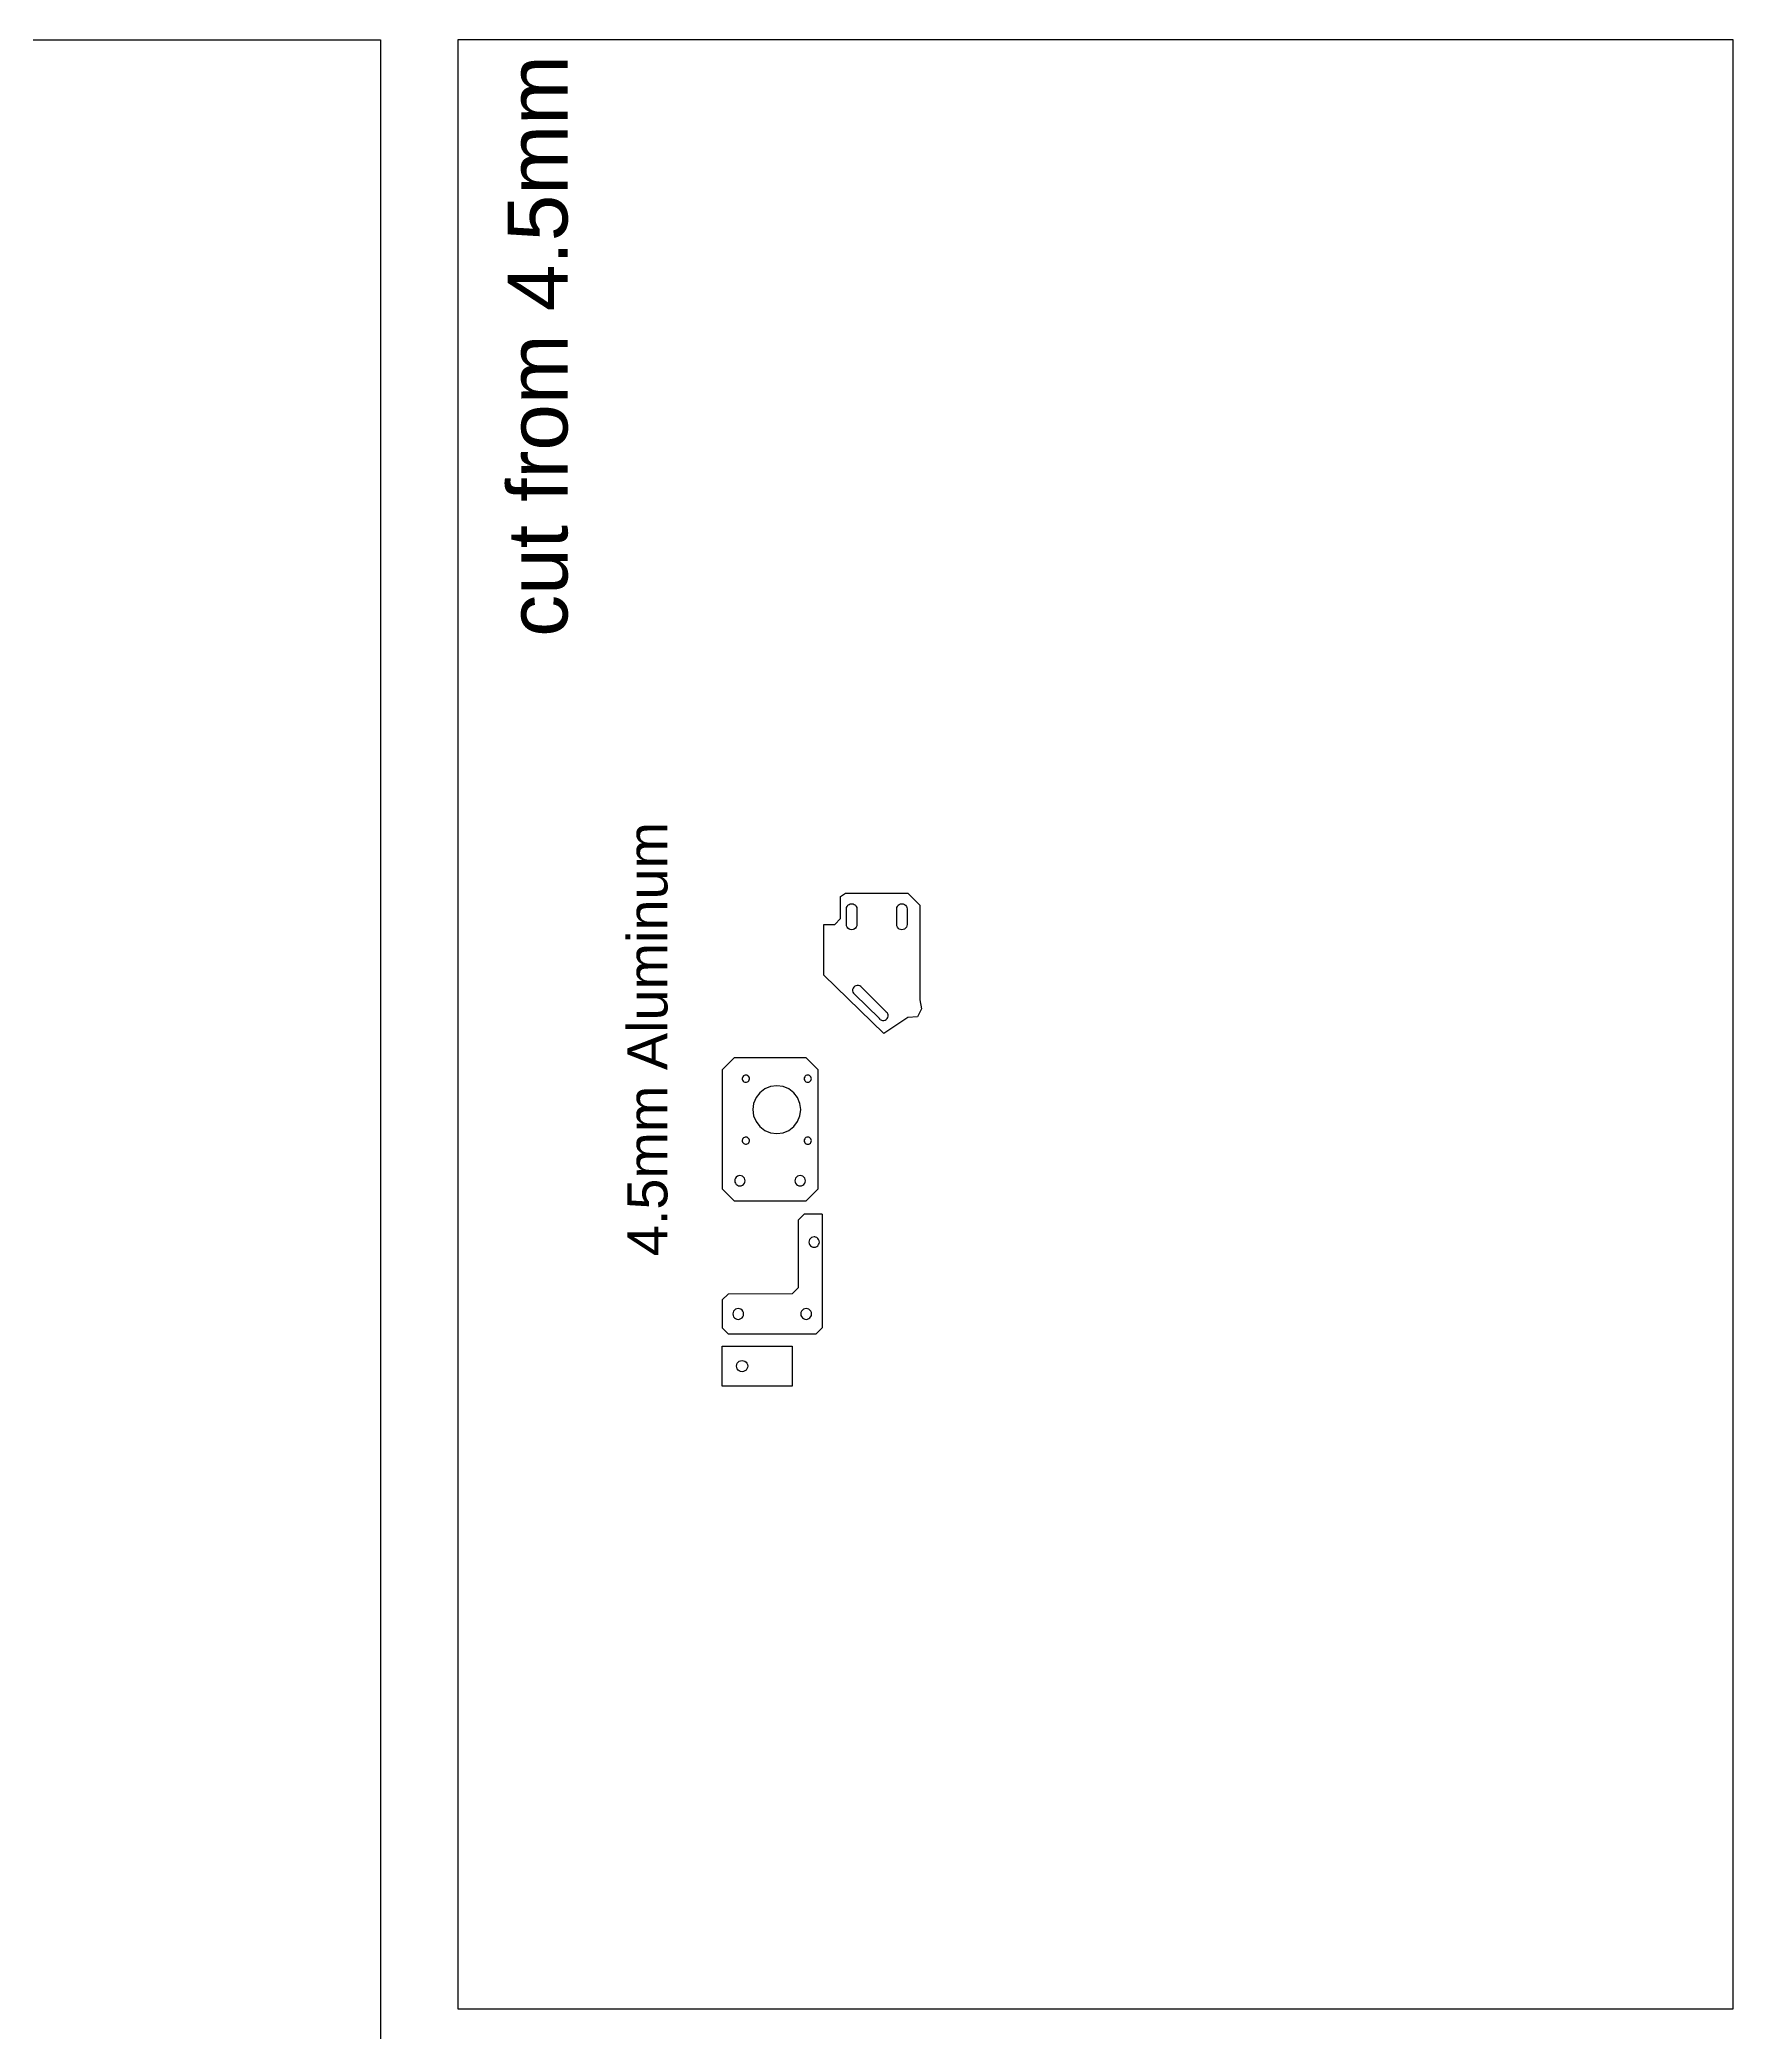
# Model space of a CAD drawing. Extents: x -1267 to 2080, y -21 to 4009.
# Drawn here: x 426 to 1273, y 3012 to 4009 of the extents above; entities that cross this region are included whole.
import ezdxf

# ---------------------------------------------------------------- set-up
doc = ezdxf.new("R2010")
doc.units = 0
doc.layers.get('0').update_dxf_attribs({"true_color": 0xffffff})
doc.layers.add('Layer0', color=7, linetype='Continuous', true_color=0xffffff)
doc.styles.add('textstyle11', font='')
doc.styles.add('textstyle55', font='')
doc.styles.get('textstyle11').set_extended_font_data('Arial')
doc.styles.get('textstyle55').set_extended_font_data('Arial')

msp = doc.modelspace()

# ---------------------------------------------------------------- linework, layer by layer
at = {"layer": 'Layer0'}
for p, q in [((-1059.02, 4008.75, -25.52), (596.48, 4008.75, -25.52)), ((596.48, 4008.75, -25.52), (596.48, 2191.59, -25.52)), ((1273.38, 4008.75, -25.52), (635.08, 4008.75, -25.52)), ((635.08, 4008.75, -25.52), (635.08, 3023.35, -25.52)), ((1273.38, 3023.35, -25.52), (1273.38, 4008.75, -25.52)), ((826.61, 3580.05), (829.13, 3581.7)), ((826.61, 3568.95), (826.61, 3580.05)), ((829.13, 3581.7), (860.34, 3581.7)), ((866.34, 3575.7), (860.34, 3581.7)), ((829.61, 3573.78), (829.7, 3574.45)), ((829.61, 3565.98), (829.61, 3573.78)), ((829.7, 3574.45), (829.96, 3575.08)), ((829.96, 3575.08), (830.37, 3575.62)), ((830.37, 3575.62), (830.91, 3576.03)), ((830.91, 3576.03), (831.53, 3576.29)), ((831.53, 3576.29), (832.21, 3576.38)), ((832.21, 3576.38), (832.88, 3576.29)), ((832.88, 3576.29), (833.51, 3576.03)), ((833.51, 3576.03), (834.05, 3575.62)), ((834.05, 3575.62), (834.46, 3575.08)), ((834.46, 3575.08), (834.72, 3574.45)), ((834.72, 3574.45), (834.81, 3573.78)), ((834.81, 3573.78), (834.81, 3565.98)), ((854.74, 3573.78), (854.83, 3574.45)), ((854.74, 3565.98), (854.74, 3573.78)), ((854.83, 3574.45), (855.09, 3575.08)), ((855.09, 3575.08), (855.5, 3575.62)), ((855.5, 3575.62), (856.04, 3576.03)), ((856.04, 3576.03), (856.66, 3576.29)), ((856.66, 3576.29), (857.34, 3576.38)), ((857.34, 3576.38), (858.01, 3576.29)), ((858.01, 3576.29), (858.64, 3576.03)), ((858.64, 3576.03), (859.18, 3575.62)), ((859.18, 3575.62), (859.59, 3575.08)), ((859.59, 3575.08), (859.85, 3574.45)), ((859.85, 3574.45), (859.94, 3573.78)), ((859.94, 3573.78), (859.94, 3565.98)), ((866.34, 3575.7), (866.34, 3528.28)), ((818.34, 3565.98), (823.84, 3565.98)), ((818.34, 3540.69), (818.34, 3565.98)), ((823.84, 3565.98), (826.61, 3568.95)), ((829.7, 3565.31), (829.61, 3565.98)), ((829.96, 3564.68), (829.7, 3565.31)), ((830.37, 3564.14), (829.96, 3564.68)), ((830.91, 3563.73), (830.37, 3564.14)), ((831.53, 3563.47), (830.91, 3563.73)), ((832.21, 3563.38), (831.53, 3563.47)), ((832.88, 3563.47), (832.21, 3563.38)), ((833.51, 3563.73), (832.88, 3563.47)), ((834.05, 3564.14), (833.51, 3563.73)), ((834.46, 3564.68), (834.05, 3564.14)), ((834.72, 3565.31), (834.46, 3564.68)), ((834.81, 3565.98), (834.72, 3565.31)), ((854.83, 3565.31), (854.74, 3565.98)), ((855.09, 3564.68), (854.83, 3565.31)), ((855.5, 3564.14), (855.09, 3564.68)), ((856.04, 3563.73), (855.5, 3564.14)), ((856.66, 3563.47), (856.04, 3563.73)), ((857.34, 3563.38), (856.66, 3563.47)), ((858.01, 3563.47), (857.34, 3563.38)), ((858.64, 3563.73), (858.01, 3563.47)), ((859.18, 3564.14), (858.64, 3563.73)), ((859.59, 3564.68), (859.18, 3564.14)), ((859.85, 3565.31), (859.59, 3564.68)), ((859.94, 3565.98), (859.85, 3565.31)), ((818.34, 3540.69), (848.27, 3511.5)), ((832.71, 3533.46), (832.68, 3532.81)), ((832.68, 3532.81), (832.81, 3532.17)), ((832.92, 3534.08), (832.71, 3533.46)), ((832.81, 3532.17), (833.11, 3531.59)), ((833.27, 3534.63), (832.92, 3534.08)), ((833.11, 3531.59), (833.55, 3531.1)), ((833.76, 3535.07), (833.27, 3534.63)), ((846.06, 3518.9), (833.55, 3531.1)), ((834.34, 3535.37), (833.76, 3535.07)), ((834.98, 3535.5), (834.34, 3535.37)), ((835.64, 3535.47), (834.98, 3535.5)), ((836.26, 3535.26), (835.64, 3535.47)), ((836.81, 3534.91), (836.26, 3535.26)), ((837.24, 3534.42), (836.81, 3534.91)), ((837.24, 3534.42), (849.53, 3522.37)), ((849.53, 3522.37), (849.98, 3521.92)), ((850.31, 3521.36), (849.98, 3521.92)), ((850.47, 3520.73), (850.31, 3521.36)), ((850.31, 3519.46), (850.47, 3520.09)), ((850.47, 3520.09), (850.47, 3520.73)), ((865.13, 3519.83), (860.34, 3519.5)), ((867.24, 3523.8), (865.13, 3519.83)), ((866.34, 3528.28), (867.24, 3523.8)), ((846.51, 3518.45), (846.06, 3518.9)), ((846.51, 3518.45), (847.07, 3518.12)), ((847.07, 3518.12), (847.7, 3517.96)), ((847.7, 3517.96), (848.34, 3517.96)), ((860.34, 3519.5), (848.27, 3511.5)), ((848.34, 3517.96), (848.97, 3518.12)), ((848.97, 3518.12), (849.53, 3518.45)), ((849.53, 3518.45), (849.98, 3518.9)), ((849.98, 3518.9), (850.31, 3519.46)), ((767.44, 3493.26), (773.44, 3499.26)), ((767.44, 3493.26), (767.44, 3433.76)), ((809.44, 3499.26), (773.44, 3499.26)), ((777.75, 3489.85), (777.55, 3489.43)), ((778.06, 3490.2), (777.75, 3489.85)), ((778.46, 3490.46), (778.06, 3490.2)), ((778.9, 3490.61), (778.46, 3490.46)), ((779.37, 3490.65), (778.9, 3490.61)), ((779.83, 3490.55), (779.37, 3490.65)), ((780.25, 3490.35), (779.83, 3490.55)), ((780.6, 3490.04), (780.25, 3490.35)), ((780.87, 3489.64), (780.6, 3490.04)), ((808.98, 3490.12), (808.69, 3489.75)), ((809.35, 3490.41), (808.98, 3490.12)), ((809.79, 3490.59), (809.35, 3490.41)), ((809.44, 3499.26), (815.44, 3493.26)), ((810.25, 3490.65), (809.79, 3490.59)), ((810.72, 3490.59), (810.25, 3490.65)), ((811.15, 3490.41), (810.72, 3490.59)), ((811.52, 3490.12), (811.15, 3490.41)), ((811.81, 3489.75), (811.52, 3490.12)), ((815.44, 3433.76), (815.44, 3493.26)), ((777.55, 3489.43), (777.46, 3488.97)), ((777.46, 3488.97), (777.49, 3488.5)), ((777.49, 3488.5), (777.64, 3488.05)), ((777.64, 3488.05), (777.9, 3487.66)), ((777.9, 3487.66), (778.25, 3487.35)), ((778.25, 3487.35), (778.67, 3487.14)), ((778.67, 3487.14), (779.13, 3487.05)), ((779.13, 3487.05), (779.6, 3487.08)), ((779.6, 3487.08), (780.05, 3487.23)), ((780.05, 3487.23), (780.44, 3487.5)), ((780.44, 3487.5), (780.75, 3487.85)), ((780.75, 3487.85), (780.96, 3488.27)), ((781.02, 3489.2), (780.87, 3489.64)), ((780.96, 3488.27), (781.05, 3488.73)), ((781.05, 3488.73), (781.02, 3489.2)), ((786.27, 3481.83), (784.36, 3479.35)), ((788.75, 3483.74), (786.27, 3481.83)), ((791.65, 3484.94), (788.75, 3483.74)), ((794.75, 3485.35), (791.65, 3484.94)), ((797.86, 3484.94), (794.75, 3485.35)), ((800.75, 3483.74), (797.86, 3484.94)), ((803.24, 3481.83), (800.75, 3483.74)), ((805.14, 3479.35), (803.24, 3481.83)), ((808.51, 3489.31), (808.45, 3488.85)), ((808.45, 3488.85), (808.51, 3488.38)), ((808.69, 3489.75), (808.51, 3489.31)), ((808.51, 3488.38), (808.69, 3487.95)), ((808.69, 3487.95), (808.98, 3487.58)), ((808.98, 3487.58), (809.35, 3487.29)), ((809.35, 3487.29), (809.79, 3487.11)), ((809.79, 3487.11), (810.25, 3487.05)), ((810.25, 3487.05), (810.72, 3487.11)), ((810.72, 3487.11), (811.15, 3487.29)), ((811.15, 3487.29), (811.52, 3487.58)), ((811.52, 3487.58), (811.81, 3487.95)), ((811.99, 3489.31), (811.81, 3489.75)), ((811.81, 3487.95), (811.99, 3488.38)), ((812.05, 3488.85), (811.99, 3489.31)), ((811.99, 3488.38), (812.05, 3488.85)), ((783.16, 3476.45), (782.75, 3473.35)), ((782.75, 3473.35), (783.16, 3470.24)), ((784.36, 3479.35), (783.16, 3476.45)), ((783.16, 3470.24), (784.36, 3467.35)), ((806.34, 3476.45), (805.14, 3479.35)), ((805.14, 3467.35), (806.34, 3470.24)), ((806.75, 3473.35), (806.34, 3476.45)), ((806.34, 3470.24), (806.75, 3473.35)), ((784.36, 3467.35), (786.27, 3464.86)), ((786.27, 3464.86), (788.75, 3462.96)), ((788.75, 3462.96), (791.65, 3461.76)), ((791.65, 3461.76), (794.75, 3461.35)), ((794.75, 3461.35), (797.86, 3461.76)), ((797.86, 3461.76), (800.75, 3462.96)), ((800.75, 3462.96), (803.24, 3464.86)), ((803.24, 3464.86), (805.14, 3467.35)), ((777.57, 3458.49), (777.46, 3458.04)), ((777.46, 3458.04), (777.47, 3457.57)), ((777.47, 3457.57), (777.61, 3457.12)), ((777.79, 3458.91), (777.57, 3458.49)), ((777.61, 3457.12), (777.85, 3456.72)), ((778.12, 3459.25), (777.79, 3458.91)), ((777.85, 3456.72), (778.19, 3456.39)), ((778.52, 3459.49), (778.12, 3459.25)), ((778.19, 3456.39), (778.61, 3456.17)), ((778.97, 3459.63), (778.52, 3459.49)), ((778.61, 3456.17), (779.06, 3456.06)), ((779.44, 3459.64), (778.97, 3459.63)), ((779.06, 3456.06), (779.53, 3456.07)), ((779.9, 3459.53), (779.44, 3459.64)), ((779.53, 3456.07), (779.98, 3456.21)), ((780.31, 3459.31), (779.9, 3459.53)), ((779.98, 3456.21), (780.39, 3456.45)), ((780.65, 3458.98), (780.31, 3459.31)), ((780.39, 3456.45), (780.71, 3456.79)), ((780.9, 3458.58), (780.65, 3458.98)), ((780.71, 3456.79), (780.93, 3457.21)), ((781.03, 3458.13), (780.9, 3458.58)), ((780.93, 3457.21), (781.04, 3457.66)), ((781.04, 3457.66), (781.03, 3458.13)), ((808.51, 3458.3), (808.45, 3457.84)), ((808.45, 3457.84), (808.52, 3457.37)), ((808.69, 3458.74), (808.51, 3458.3)), ((808.52, 3457.37), (808.7, 3456.94)), ((808.97, 3459.11), (808.69, 3458.74)), ((808.7, 3456.94), (808.99, 3456.57)), ((809.34, 3459.4), (808.97, 3459.11)), ((808.99, 3456.57), (809.36, 3456.28)), ((809.77, 3459.58), (809.34, 3459.4)), ((809.36, 3456.28), (809.8, 3456.11)), ((810.24, 3459.65), (809.77, 3459.58)), ((809.8, 3456.11), (810.26, 3456.05)), ((810.71, 3459.59), (810.24, 3459.65)), ((810.26, 3456.05), (810.73, 3456.11)), ((811.14, 3459.41), (810.71, 3459.59)), ((810.73, 3456.11), (811.16, 3456.3)), ((811.52, 3459.13), (811.14, 3459.41)), ((811.16, 3456.3), (811.53, 3456.58)), ((811.8, 3458.76), (811.52, 3459.13)), ((811.53, 3456.58), (811.82, 3456.96)), ((811.99, 3458.33), (811.8, 3458.76)), ((811.82, 3456.96), (811.99, 3457.39)), ((812.05, 3457.86), (811.99, 3458.33)), ((811.99, 3457.39), (812.05, 3457.86)), ((775.01, 3440.03), (774.47, 3439.61)), ((775.63, 3440.29), (775.01, 3440.03)), ((776.31, 3440.38), (775.63, 3440.29)), ((776.98, 3440.29), (776.31, 3440.38)), ((777.61, 3440.03), (776.98, 3440.29)), ((778.14, 3439.61), (777.61, 3440.03)), ((805.14, 3440.03), (804.6, 3439.61)), ((805.76, 3440.29), (805.14, 3440.03)), ((806.44, 3440.38), (805.76, 3440.29)), ((807.11, 3440.29), (806.44, 3440.38)), ((807.74, 3440.03), (807.11, 3440.29)), ((808.27, 3439.61), (807.74, 3440.03)), ((767.44, 3433.76), (773.44, 3427.76)), ((773.79, 3438.45), (773.71, 3437.78)), ((773.71, 3437.78), (773.79, 3437.1)), ((774.05, 3439.08), (773.79, 3438.45)), ((773.79, 3437.1), (774.05, 3436.48)), ((774.47, 3439.61), (774.05, 3439.08)), ((774.05, 3436.48), (774.47, 3435.94)), ((774.47, 3435.94), (775.01, 3435.52)), ((775.01, 3435.52), (775.63, 3435.26)), ((775.63, 3435.26), (776.31, 3435.18)), ((776.31, 3435.18), (776.98, 3435.26)), ((776.98, 3435.26), (777.61, 3435.52)), ((777.61, 3435.52), (778.14, 3435.94)), ((778.56, 3439.08), (778.14, 3439.61)), ((778.14, 3435.94), (778.56, 3436.48)), ((778.82, 3438.45), (778.56, 3439.08)), ((778.56, 3436.48), (778.82, 3437.1)), ((778.91, 3437.78), (778.82, 3438.45)), ((778.82, 3437.1), (778.91, 3437.78)), ((803.93, 3438.45), (803.84, 3437.78)), ((803.84, 3437.78), (803.93, 3437.1)), ((804.18, 3439.08), (803.93, 3438.45)), ((803.93, 3437.1), (804.18, 3436.48)), ((804.6, 3439.61), (804.18, 3439.08)), ((804.18, 3436.48), (804.6, 3435.94)), ((804.6, 3435.94), (805.14, 3435.52)), ((805.14, 3435.52), (805.76, 3435.26)), ((805.76, 3435.26), (806.44, 3435.18)), ((806.44, 3435.18), (807.11, 3435.26)), ((807.11, 3435.26), (807.74, 3435.52)), ((807.74, 3435.52), (808.27, 3435.94)), ((808.69, 3439.08), (808.27, 3439.61)), ((808.27, 3435.94), (808.69, 3436.48)), ((808.95, 3438.45), (808.69, 3439.08)), ((808.69, 3436.48), (808.95, 3437.1)), ((809.04, 3437.78), (808.95, 3438.45)), ((808.95, 3437.1), (809.04, 3437.78)), ((815.44, 3433.76), (809.44, 3427.76)), ((773.44, 3427.76), (809.44, 3427.76)), ((808.43, 3421.1, 0), (805.43, 3418.1, 0)), ((817.43, 3421.1, 0), (808.43, 3421.1, 0)), ((817.43, 3421.1, 0), (817.44, 3364.1, 0)), ((805.43, 3418.1, 0), (805.43, 3384.1, 0)), ((810.92, 3407.77, 0), (810.83, 3407.1, 0)), ((810.83, 3407.1, 0), (810.92, 3406.43, 0)), ((811.18, 3408.4, 0), (810.92, 3407.77, 0)), ((810.92, 3406.43, 0), (811.18, 3405.8, 0)), ((811.59, 3408.94, 0), (811.18, 3408.4, 0)), ((811.18, 3405.8, 0), (811.59, 3405.26, 0)), ((812.13, 3409.35, 0), (811.59, 3408.94, 0)), ((811.59, 3405.26, 0), (812.13, 3404.85, 0)), ((812.76, 3409.61, 0), (812.13, 3409.35, 0)), ((812.13, 3404.85, 0), (812.16, 3404.84, 0)), ((812.16, 3404.84, 0), (812.76, 3404.59, 0)), ((813.43, 3409.7, 0), (812.76, 3409.61, 0)), ((812.76, 3404.59, 0), (813.43, 3404.5, 0)), ((813.72, 3409.66, 0), (813.43, 3409.7, 0)), ((813.43, 3404.5, 0), (814.1, 3404.59, 0)), ((814.1, 3409.61, 0), (813.72, 3409.66, 0)), ((814.73, 3409.35, 0), (814.1, 3409.61, 0)), ((814.1, 3404.59, 0), (814.73, 3404.85, 0)), ((815.27, 3408.94, 0), (814.73, 3409.35, 0)), ((814.73, 3404.85, 0), (815.27, 3405.26, 0)), ((815.68, 3408.4, 0), (815.27, 3408.94, 0)), ((815.27, 3405.26, 0), (815.68, 3405.8, 0)), ((815.94, 3407.77, 0), (815.68, 3408.4, 0)), ((815.68, 3405.8, 0), (815.94, 3406.43, 0)), ((816.03, 3407.1, 0), (815.94, 3407.77, 0)), ((815.94, 3406.43, 0), (816.03, 3407.1, 0)), ((770.43, 3381.09, 0), (767.44, 3378.09, 0)), ((802.43, 3381.1, -0.01), (770.43, 3381.09, 0)), ((805.43, 3384.1, 0), (802.43, 3381.1, -0.01)), ((767.44, 3378.09, 0), (767.44, 3364.09, 0)), ((772.83, 3371.79, 0), (772.74, 3371.09, 0)), ((772.74, 3371.09, 0), (772.83, 3370.39, 0)), ((773.1, 3372.44, 0), (772.83, 3371.79, 0)), ((772.83, 3370.39, 0), (773.1, 3369.74, 0)), ((773.53, 3373, 0), (773.1, 3372.44, 0)), ((774.09, 3373.43, 0), (773.53, 3373, 0)), ((774.74, 3373.7, 0), (774.09, 3373.43, 0)), ((775.44, 3373.79, 0), (774.74, 3373.7, 0)), ((776.13, 3373.7, 0), (775.44, 3373.79, 0)), ((776.79, 3373.43, 0), (776.13, 3373.7, 0)), ((777.35, 3373, 0), (776.79, 3373.43, 0)), ((777.77, 3372.44, 0), (777.35, 3373, 0)), ((778.04, 3371.79, 0), (777.77, 3372.44, 0)), ((777.78, 3369.74, 0), (778.04, 3370.39, 0)), ((778.14, 3371.09, 0), (778.04, 3371.79, 0)), ((778.04, 3370.39, 0), (778.14, 3371.09, 0)), ((806.83, 3371.8, 0), (806.74, 3371.1, 0)), ((806.74, 3371.1, 0), (806.83, 3370.4, 0)), ((807.1, 3372.45, 0), (806.83, 3371.8, 0)), ((806.83, 3370.4, 0), (807.1, 3369.75, 0)), ((807.53, 3373.01, 0), (807.1, 3372.45, 0)), ((808.09, 3373.44, 0), (807.53, 3373.01, 0)), ((808.74, 3373.71, 0), (808.09, 3373.44, 0)), ((809.44, 3373.8, 0), (808.74, 3373.71, 0)), ((810.13, 3373.71, 0), (809.44, 3373.8, 0)), ((810.79, 3373.44, 0), (810.13, 3373.71, 0)), ((811.35, 3373.01, 0), (810.79, 3373.44, 0)), ((811.77, 3372.45, 0), (811.35, 3373.01, 0)), ((812.04, 3371.8, 0), (811.77, 3372.45, 0)), ((811.78, 3369.75, 0), (812.04, 3370.4, 0)), ((812.14, 3371.1, 0), (812.04, 3371.8, 0)), ((812.04, 3370.4, 0), (812.14, 3371.1, 0)), ((770.44, 3361.09, 0), (767.44, 3364.09, 0)), ((770.44, 3361.09, 0), (814.44, 3361.1, 0)), ((773.1, 3369.74, 0), (773.53, 3369.18, 0)), ((773.53, 3369.18, 0), (774.09, 3368.75, 0)), ((774.09, 3368.75, 0), (774.74, 3368.48, 0)), ((774.74, 3368.48, 0), (775.44, 3368.39, 0)), ((775.44, 3368.39, 0), (776.14, 3368.48, 0)), ((776.14, 3368.48, 0), (776.79, 3368.75, 0)), ((776.79, 3368.75, 0), (777.35, 3369.18, 0)), ((777.35, 3369.18, 0), (777.78, 3369.74, 0)), ((807.1, 3369.75, 0), (807.53, 3369.19, 0)), ((807.53, 3369.19, 0), (808.09, 3368.76, 0)), ((808.09, 3368.76, 0), (808.74, 3368.49, 0)), ((808.74, 3368.49, 0), (809.44, 3368.4, 0)), ((809.44, 3368.4, 0), (810.14, 3368.49, 0)), ((810.14, 3368.49, 0), (810.79, 3368.76, 0)), ((810.79, 3368.76, 0), (811.35, 3369.19, 0)), ((811.35, 3369.19, 0), (811.78, 3369.75, 0)), ((817.44, 3364.1, 0), (814.44, 3361.1, 0)), ((767.44, 3355), (802.37, 3355)), ((767.44, 3335), (767.44, 3355)), ((802.37, 3355), (802.37, 3335)), ((774.57, 3345), (774.67, 3345.73)), ((774.67, 3344.28), (774.57, 3345)), ((774.67, 3345.73), (774.95, 3346.4)), ((774.95, 3343.6), (774.67, 3344.28)), ((774.95, 3346.4), (775.39, 3346.98)), ((775.39, 3343.02), (774.95, 3343.6)), ((775.39, 3346.98), (775.97, 3347.43)), ((775.97, 3342.58), (775.39, 3343.02)), ((775.97, 3347.43), (776.65, 3347.71)), ((776.65, 3342.3), (775.97, 3342.58)), ((776.65, 3347.71), (777.37, 3347.8)), ((777.37, 3342.2), (776.65, 3342.3)), ((777.37, 3347.8), (778.1, 3347.71)), ((778.1, 3342.3), (777.37, 3342.2)), ((778.1, 3347.71), (778.77, 3347.43)), ((778.77, 3342.58), (778.1, 3342.3)), ((778.77, 3347.43), (779.35, 3346.98)), ((779.35, 3343.02), (778.77, 3342.58)), ((779.35, 3346.98), (779.8, 3346.4)), ((779.8, 3343.6), (779.35, 3343.02)), ((779.8, 3346.4), (780.08, 3345.73)), ((780.08, 3344.28), (779.8, 3343.6)), ((780.08, 3345.73), (780.17, 3345)), ((780.17, 3345), (780.08, 3344.28)), ((802.37, 3335), (767.44, 3335)), ((635.08, 3023.35, -25.52), (1273.38, 3023.35, -25.52))]:
    msp.add_line(p, q, dxfattribs=at)

# ---------------------------------------------------------------- texts
at = {"char_height": 1, "attachment_point": 1, "rotation": 90}
for s, insert, style in [('\\H30;cut from 4.5mm\\P', (660, 3710), 'textstyle55'), ('\\H20;4.5mm Aluminum\\P', (720, 3400), 'textstyle11')]:
    msp.add_mtext(s, dxfattribs=dict(at, insert=insert, style=style))

doc.saveas('drawing.dxf')
